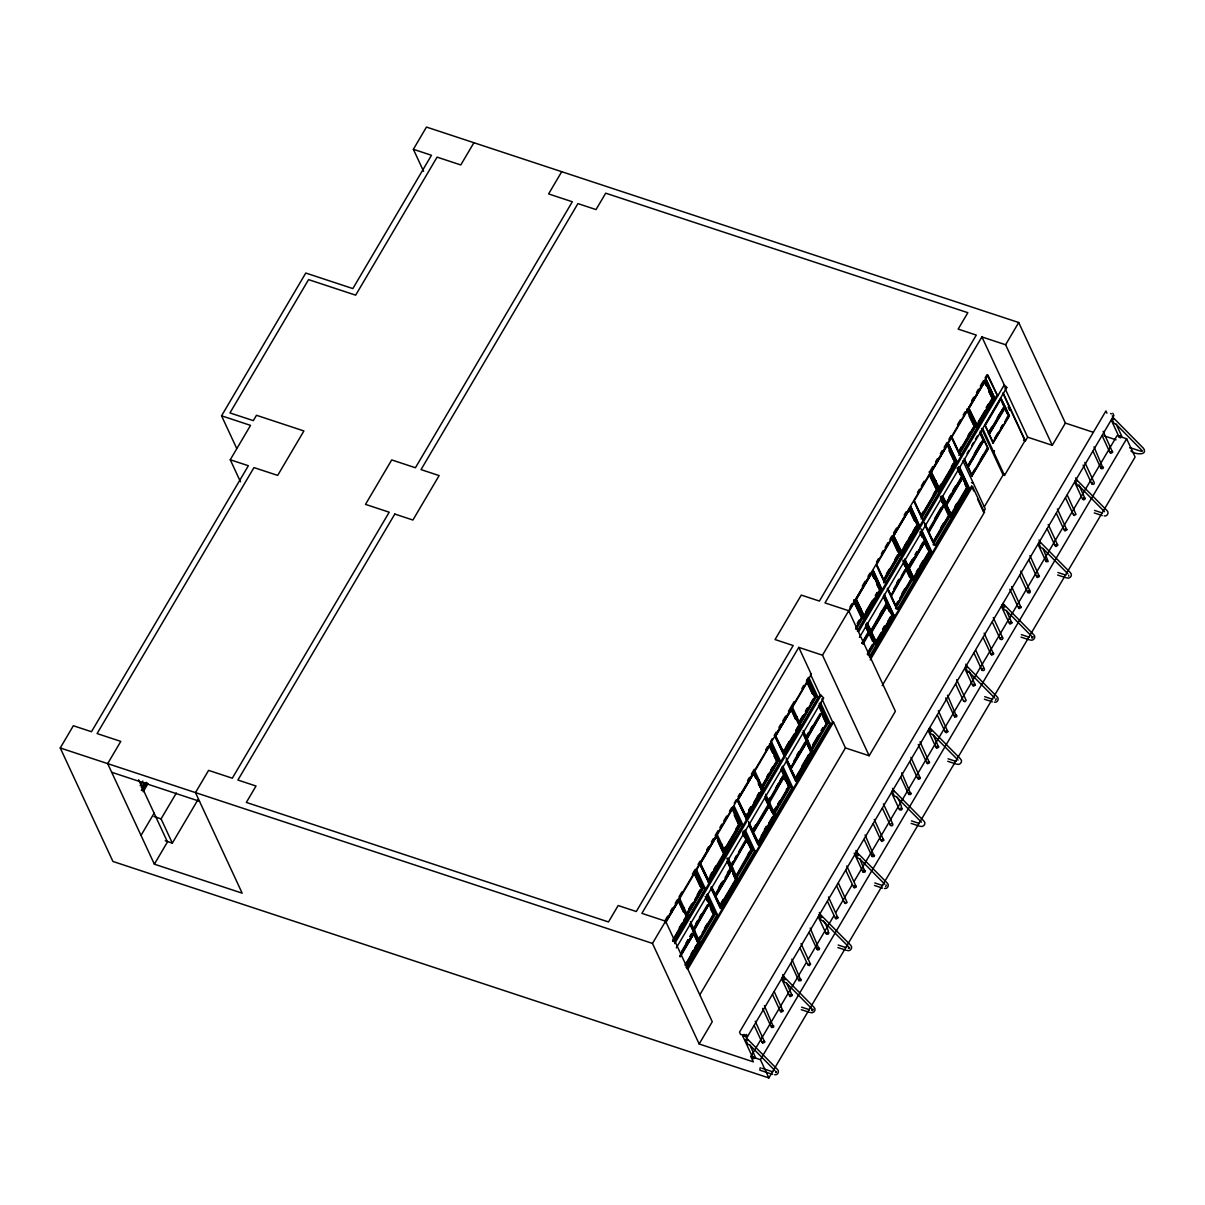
<?xml version="1.0" encoding="UTF-8"?>
<svg xmlns="http://www.w3.org/2000/svg" width="1205" height="1205" viewBox="0 0 1205 1205"><rect width="100%" height="100%" fill="white"/><g stroke="black" fill="none" stroke-linecap="round" stroke-linejoin="round"><path stroke-width="1.5" d="M807.922 964.422L809.233 965.642L810.543 964.286L801.009 943.59M826.223 933.378C831.947 938.243 825.455 921.735 823.271 921.057M899.472 809.188C905.196 814.068 898.704 797.559 896.52 796.866M963.563 700.527L964.889 701.762L966.184 700.406L956.665 679.71M1055.128 545.308L1056.092 546.558L1057.749 545.187L1048.214 524.476M1068.684 576.111L1068.73 575.312M683.145 908.6L683.356 907.516M683.325 908.66L683.973 907.561L683.461 908.675M683.973 907.561L683.913 908.389M695.059 931.465L694.231 932.504L694.743 931.39M694.411 932.565L694.442 931.405M694.562 932.58L694.878 931.405M720.741 844.871L721.554 843.831L721.057 844.946M720.921 844.931L721.554 843.831M720.952 843.771L721.509 844.645M731.827 868.142L732.655 867.736L732.007 868.82M732.007 868.202L732.158 868.835M758.322 781.126L758.969 780.027M758.969 780.659L759.15 780.087M770.04 805.091L770.07 803.931M795.918 717.397L796.249 716.222L796.746 716.975M796.098 717.457L796.43 716.282M796.249 717.472L796.565 716.297M807.23 740.201L807.516 741.421L807.666 740.201M807.199 741.346L807.516 740.186M859.918 609.263L860.566 608.163L860.069 609.278M860.069 608.028L860.506 608.977M871.019 633.152L871.336 631.992M871.667 632.068L871.441 633.152L871.486 632.007M897.514 545.519L897.65 544.283L897.77 545.458M898.102 545.247L897.333 544.841M908.615 569.423L908.751 568.188L908.932 569.498M909.037 569.423L909.067 568.263L914.023 578.731L929.944 551.724L925.214 541.542L908.434 568.745M934.929 481.096L935.426 481.864L935.577 480.629M946.076 504.805L962.81 477.798L967.54 487.98L951.604 514.987L946.241 504.534L946.196 505.678M946.347 505.693L946.663 504.534M973.173 416.885C973.098 420.138 972.089 415.71 973.354 417.578M993.779 451.137L994.426 450.67L993.779 451.755M994.02 451.694L994.246 450.61M745.308 1035.622L743.093 1036.481L743.636 1034.477M762.268 1041.738L762.78 1043.214L764.723 1042.205L755.234 1021.207M844.66 902.033L845.518 903.569L847.13 902.5L838.424 883.205M917.909 777.858L918.752 779.394L920.379 778.325L910.89 757.327M945.383 731.284L946.226 732.821L947.838 731.751L938.349 710.754M991.158 653.667L991.685 655.143L993.613 654.149L984.124 633.137M1036.933 576.05L1037.46 577.541L1039.403 576.532L1029.914 555.535M1073.565 513.963L1074.077 515.439L1076.02 514.445L1067.314 495.135M1082.723 498.448L1083.566 499.985L1085.178 498.915L1078.852 484.726M236.587 448.185L221.554 415.815L305.769 273.038L352.854 288.582L431.48 155.279L413.375 149.3L426.48 127.067L1018.707 322.518L1065.386 423.076L1093.357 432.309M854.134 881.427L1117.095 435.623L1126.645 438.771L1135.11 457.026L768.88 1077.933L112.924 861.454L60.25 747.974L73.354 725.741L91.475 731.721L248.366 465.733L230.26 459.753L250.535 425.38L221.554 415.815M473.911 142.717L460.792 164.949L437.084 157.132L355.671 295.165L308.57 279.62L229.944 412.923L253.321 420.635L256.469 415.288L303.901 430.953L277.677 475.403L253.969 467.585L97.078 733.574L120.786 741.391L107.682 763.624L154.361 864.181L242.16 893.161L195.481 792.604L208.601 770.372L232.309 778.204L389.2 512.2L365.492 504.383L391.715 459.918L415.424 467.751L572.315 201.762L548.606 193.93L561.711 171.697M140.157 785.72L142.913 781.051M141.316 787.543L144.118 782.783M141.331 790.36L146.091 782.301M142.265 790.661L147.025 782.602M143.214 791.7L147.989 783.596M141 835.427L154.119 813.194M198.132 799.397L172.33 843.123L161.078 818.873L176.367 792.965M154.361 864.181L167.465 841.949L138.62 779.801M1065.386 423.076L1052.281 445.308L1005.603 344.75L981.894 336.918L825.003 602.922L848.712 610.739L895.39 711.296L869.167 755.761L822.488 655.204L798.779 647.371L641.888 913.36L665.597 921.192L712.276 1021.75L699.156 1043.982L753.351 1061.861L750.866 1056.514L806.326 962.494M664.768 920.951L667.63 916.116M670.492 911.281L672.39 908.043M675.237 903.208L677.15 899.984M679.048 896.761L681.91 891.911M692.378 874.167L695.225 869.332M698.087 864.482L699.985 861.259M706.657 849.962L708.555 846.738M711.402 841.903L713.315 838.665M715.213 835.442L718.075 830.607M719.972 827.368L721.87 824.145M723.783 820.921L726.63 816.086M729.492 811.236L731.39 808.013M734.252 803.178L736.15 799.939M738.062 796.716L739.96 793.492M747.567 780.584L749.48 777.361M751.378 774.122L754.24 769.287M765.657 749.932L767.555 746.693M770.417 741.858L772.315 738.635M774.228 735.412L776.125 732.173M778.972 727.338L780.885 724.115M782.783 720.876L785.645 716.041M788.492 711.206L794.2 701.521M801.822 688.612L803.72 685.389M806.582 680.539L808.48 677.315M849.932 607.049L851.83 603.81M862.298 586.067L865.16 581.232M868.007 576.382L869.92 573.158M876.577 561.861L878.49 558.638M881.337 553.803L883.235 550.564M885.148 547.341L887.995 542.506M889.908 539.283L891.805 536.044M893.703 532.821L896.565 527.986M904.172 515.077L906.085 511.854M917.502 492.483L919.4 489.26M921.313 486.037L924.16 481.187M929.868 471.517L932.73 466.666M935.592 461.831L937.49 458.608M940.337 453.758L942.25 450.534M944.148 447.311L947.01 442.461M948.907 439.238L950.805 436.014M957.478 424.717L960.325 419.882M963.187 415.032L965.085 411.809M971.742 400.512L973.655 397.288M976.502 392.453L978.415 389.215M980.313 385.992L983.175 381.157M985.072 377.933L986.97 374.695L997.62 395.918L987.904 375.011L822.488 655.204M699.156 1043.982L652.477 943.425L811.311 674.393L798.779 647.371M1005.603 344.75L1018.707 322.518M665.461 922.051L679.048 899.969L665.928 922.202M716.177 836.074L700.241 863.081L708.796 880.674L724.732 853.667L716.177 836.074L724.732 853.667M737.837 799.352L754.24 772.495L762.328 789.923L746.392 816.93L737.837 799.352L746.392 816.93M775.433 735.607L791.836 708.751L799.924 726.193L783.988 753.2L775.433 735.607L783.988 753.2M871.848 572.149L880.403 589.727L864.482 616.734L855.927 599.156L870.914 573.731M893.508 535.412L909.911 508.555L917.999 525.998L902.078 553.005L893.508 535.412L902.078 553.005M931.104 471.682L947.507 444.826L955.595 462.253L939.674 489.26L931.104 471.682L939.674 489.26M968.7 407.938L985.103 381.081L993.191 398.524L977.255 425.531L968.7 407.938L977.255 425.531M665.356 922.834L734.191 806.145L742.943 825.018L708.856 882.798L699.638 863.774L708.856 882.798M737.701 800.195L771.772 742.401L780.539 761.274L746.452 819.069L737.234 800.03L746.452 819.069M784.048 755.324L775.282 736.451L809.368 678.671L818.135 697.544L784.048 755.324L775.553 737.867M848.576 612.2L873.188 570.477L881.488 589.2L864.075 618.722L862.675 618.255L854.24 600.105M910.784 506.733L876.698 564.527L885.464 583.401L919.551 525.606L910.784 506.733L919.084 525.455L901.671 554.978L900.271 554.511L892.242 537.219M951.89 437.054L960.656 455.927L994.728 398.132L985.976 379.259L914.294 500.783L923.06 519.656L957.147 461.877L947.913 442.838M700.707 863.232L716.644 836.225M738.304 799.502L754.24 772.495M775.9 735.758L791.836 708.751M864.482 616.734L856.394 599.307L872.315 572.3M893.974 535.562L909.911 508.555M931.57 471.833L947.507 444.826M969.166 408.088L985.103 381.081M688.823 908.856L691.64 904.096M697.258 894.562L700.075 889.802M723.618 849.887L725.485 846.708M735.788 829.236L738.605 824.476L734.191 814.972M766.832 776.623L768.7 773.444M770.582 770.266L772.45 767.088M799.743 720.831L802.545 716.071M805.362 711.296L807.23 708.118M857.192 623.422L859.06 620.244M886.353 573.987L889.17 569.227M894.788 559.692L897.589 554.918M921.132 515.017L923.015 511.839M933.318 494.366L935.185 491.188M959.662 449.691L961.545 446.513M968.097 435.397L969.98 432.218M686.489 913.782L693.041 902.666M694.924 899.487L701.476 888.371L694.863 874.107M723.136 851.634L739.072 824.627L734.658 815.122M762.614 784.726L776.668 760.897L774.453 756.138M799.261 722.578L803.946 714.625M805.829 711.447L807.696 708.269M810.513 703.509L813.33 698.749M857.659 623.572L859.527 620.409M884.937 577.316L899.005 553.487L892.378 539.222M921.599 515.168L936.601 489.757L929.974 475.493M960.129 449.842L974.182 426.013L966.832 410.167M686.007 915.529L701.943 888.522L694.592 872.676M723.602 851.784L739.539 824.777L732.188 808.932M761.199 788.055L777.135 761.048L769.769 745.202M798.795 724.31L814.731 697.303L807.365 681.458M856.243 626.916L861.876 617.382L853.773 599.939M892.107 537.792L899.472 553.637L883.536 580.644L876.909 566.38M937.053 489.908L921.132 516.915L937.053 489.908L929.703 474.062M974.649 426.163L958.728 453.17L974.649 426.163L967.299 410.318M679.183 928.061L681.985 923.286M683.868 920.108L685.735 916.93M686.473 915.679L702.41 888.672L694.321 871.245M710.212 875.448L712.095 872.269M713.963 869.091L715.83 865.913M724.069 851.95L740.006 824.928L731.917 807.501M748.742 810.122L750.625 806.943M757.177 795.812L759.06 792.634M769.513 743.771L777.602 761.199L761.665 788.206L758.352 781.066M784.47 749.555L782.587 752.733L794.306 733.83M786.338 746.377L789.154 741.617M795.707 730.486L797.59 727.308M799.261 724.476L815.198 697.454L807.094 680.027M855.776 628.649L861.876 617.382M865.898 611.507L872.45 600.391M875.267 595.616L877.135 592.438M904.428 546.181L907.229 541.422M909.112 538.243L910.98 535.065M912.863 531.887L915.664 527.112M939.207 487.212L941.075 484.033M951.393 466.561L953.26 463.383M986.172 407.591L988.04 404.413M673.083 939.328L686.202 917.095M708.811 878.776L723.798 853.351M745.458 816.629L747.341 813.45M749.209 810.272L751.092 807.094M753.893 802.334L759.527 792.8M796.174 730.652L798.523 725.726M863.548 616.433L873.851 598.96M875.734 595.782L877.601 592.604M939.674 487.362L954.661 461.952L949.51 450.851M978.204 422.036L984.756 410.92M986.639 407.742L992.257 398.207L988.582 390.284M695.451 870.838L703.494 888.13L686.82 916.403L688.221 916.869L674.469 940.171M733.047 807.094L741.075 824.401L708.389 882.647M856.077 629.432L863.413 616.99M883.596 582.783L901.009 553.261M921.192 519.039L938.605 489.516M958.788 455.309L976.201 425.787M672.616 941.075L686.669 917.246L678.581 899.819M708.796 880.674L724.265 853.502M745.925 816.779L761.861 789.772L753.773 772.345M783.521 753.05L799.457 726.028L791.369 708.6M864.015 616.583L879.936 589.576L872.586 573.731M901.611 552.839L917.532 525.832L909.444 508.405M939.207 489.11L955.128 462.102L947.04 444.675M976.788 425.38L992.724 398.358L984.636 380.931M673.083 941.226L687.136 917.397L678.777 899.096M745.985 818.918L763.398 789.396L754.646 770.507M783.581 755.174L800.994 725.651L792.242 706.778M929.432 472.631L937.867 490.781L939.267 491.248L956.68 461.726L948.636 444.419M967.028 408.887L975.463 427.037L976.848 427.504L994.276 397.981M674.107 941.723L705.347 888.748L696.595 869.874M857.342 631.089L881.955 589.35L873.188 570.477M674.484 941.873L820.093 694.999L810.393 674.092L811.311 674.393M857.734 631.179L996.686 395.617M674.695 943.605L821.132 695.345L820.093 694.999M858.758 631.54L1004.247 384.892L981.894 336.918M966.997 453.622L968.88 450.414M971.712 445.624L973.595 442.416M975.493 439.223L977.376 436.029M676.306 947.898L823.678 698.026L821.132 695.345M859.421 637.445L1006.793 387.573L1004.247 384.892M989.124 433.921L984.801 425.32L1000.843 398.132L1009.489 415.921L992.995 442.958L989.049 434.478L1005.166 406.733L1000.843 398.132M993.462 443.109L985.268 425.47L1001.31 398.283M695.707 923.693L697.59 920.515M699.457 917.336L701.34 914.158M768.082 800.979L769.965 797.8M775.583 788.266L778.4 783.506M780.268 780.328L782.15 777.15M806.612 735.653L808.495 732.474M810.363 729.296L812.245 726.118M896.987 582.452L898.855 579.274M934.568 518.722L941.135 507.591M694.306 927.022L707.425 904.774M730.953 864.874L732.836 861.696M734.704 858.517L736.586 855.339M738.454 852.161L745.955 839.448L742.807 832.67M768.549 801.129L783.084 775.568M807.079 735.803L820.198 713.571M861.726 643.169L868.293 632.053L865.928 626.962M893.703 588.959L899.322 579.439M901.189 576.261L904.94 569.905M928.483 529.989L943.47 504.579L940.322 497.786M693.839 928.769L709.293 903.494L693.237 931.073M731.42 865.024L746.889 839.764L730.953 866.772M769.016 801.295L784.485 776.02L768.082 802.876M806.612 737.55L822.081 712.291L806.943 738.273M862.193 643.319L868.76 632.203L865.597 625.41M887.739 588.838L890.887 595.632L906.341 568.459L903.193 561.681M924.536 523.407L928.483 531.887L943.937 504.729L940.789 497.936M974.333 453.667L980.93 442.461M686.067 942.882L687.935 939.704M689.802 936.526L691.685 933.348M718.963 887.091L721.78 882.316M727.398 872.797L730.682 868.172L725.064 877.707M753.758 828.121L755.625 824.943M796.972 754.842L798.84 751.679M862.66 643.47L868.76 632.203M880.268 613.616L882.15 610.453M907.561 567.359L912.245 559.421M915.047 554.646L916.93 551.468M933.544 542.792L928.814 532.61L944.283 505.452L949.465 515.785L933.077 542.642L928.347 532.459L943.937 504.729M948.892 497.273L950.775 494.095M952.643 490.917L955.46 486.157M969.061 463.383L983.205 439.388L980.057 432.61M681.834 950.986L688.401 939.855M690.269 936.677L692.152 933.498M693.703 931.224L709.158 904.066M714.746 895.179L723.181 880.885M731.284 867.495L746.754 840.322M752.342 831.45L768.278 804.443L765.913 799.352M768.88 803.75L784.35 776.592M793.688 761.364L804.925 742.295M806.476 740.021L821.946 712.848M862.991 644.193L869.558 633.077L874.288 643.259L867.721 654.375M871.366 629.658L885.886 604.097M908.028 567.51L913.646 557.99M915.514 554.812L917.397 551.634M920.198 546.859L923.015 542.099M946.558 502.184L961.545 476.773L957.614 468.293M983.672 439.554L967.63 466.742L983.672 439.554L980.524 432.761M680.433 954.315L694.02 932.218L679.966 956.047M715.213 895.345L731.616 868.489L715.68 895.496L711.281 886.85M752.809 831.601L769.212 804.744L753.276 831.751L748.877 823.12M790.405 767.871L806.808 741.015L790.872 768.022L786.473 759.376M883.355 596.068L887.287 604.549L870.899 631.405L886.82 604.398L883.672 597.605M920.951 532.324L924.883 540.819L908.495 567.676L924.416 540.668L920.484 532.173M958.261 467.676L962.479 477.075L946.076 503.931L962.012 476.924L958.08 468.444M988.823 431.917L991.655 427.112M997.318 417.517L1004.307 406.447L988.266 433.634M967.946 467.42L983.988 440.232L967.946 467.42L971.893 475.9L988.386 448.863L980.207 431.224M679.831 956.619L694.351 932.941L699.081 943.123L685.961 965.371M715.544 896.068L731.947 869.212L736.677 879.394L720.741 906.401L715.544 896.068L720.741 906.401M754.089 830.742L769.543 805.467L774.273 815.649L758.337 842.657L753.938 834.026M790.736 768.594L807.139 741.738L811.869 751.92L795.933 778.927L790.736 768.594L795.933 778.927M872.164 630.546L887.618 605.271L892.348 615.454L876.427 642.461L872.013 633.83M680.298 956.77L694.351 932.941M716.011 896.219L731.947 869.212M758.337 842.657L753.607 832.474L769.543 805.467M791.203 768.745L807.139 741.738M876.427 642.461L871.697 632.279L887.618 605.271M914.023 578.731L909.293 568.549L925.214 541.542M946.889 504.805L962.81 477.798M988.733 433.785L1004.774 406.597M971.893 473.987L974.725 469.197M980.388 459.602L983.22 454.797M704.518 928.242L707.335 923.467M747.733 854.963L749.615 851.784M774.092 810.302L775.96 807.124M777.827 803.946L779.71 800.768M786.263 789.637L788.612 786.624L774.559 810.453M812.622 744.976L818.24 735.442M821.057 730.667L822.925 727.489M902.048 593.357L904.85 588.597M940.578 528.031L943.379 523.271M971.426 475.749L986.985 448.411M698.433 939.508L700.301 936.33M702.169 933.152L713.42 914.098L710.272 907.305M736.014 875.779L750.549 850.203M813.089 745.127L819.641 733.996M821.524 730.832L823.392 727.654M868.669 650.896L872.405 644.539M895.948 604.639L897.83 601.461M899.698 598.283L910.95 579.213L907.004 570.733M933.544 540.894L948.531 515.484L943.816 505.302M971.893 475.9L987.919 448.712L983.988 440.232M697.951 941.256L713.887 914.249L705.678 896.55M736.481 875.93L751.483 850.504L743.274 832.821M774.077 812.185L789.079 786.775L780.87 769.076M811.673 748.456L826.675 723.03L818.451 705.347M867.254 654.225L873.821 643.109M895.948 606.537L911.402 579.364L906.687 569.182L891.218 596.355L895.948 606.537L911.402 579.364M933.077 542.642L948.998 515.635M994.893 437.852L997.725 433.047M1000.542 428.257L1002.44 425.049M691.128 953.788L692.995 950.609M694.863 947.431L698.147 942.822L685.027 965.054M698.418 941.406L714.354 914.399L709.625 904.217M721.223 902.756L723.09 899.578M747.221 840.488L751.95 850.67L735.547 877.511M764.437 829.492L766.305 826.314M774.544 812.351L789.546 786.925L784.817 776.743M802.033 765.747L808.585 754.631M811.206 750.203L827.142 723.196L822.413 713.014M882.512 629.296L884.395 626.118M916.372 571.908L918.24 568.73M920.108 565.552L922.925 560.792M954.902 506.582L956.77 503.404M992.528 442.792L1002.906 425.214M1004.789 422.006L1008.088 415.454M719.807 906.085L735.743 879.078L733.378 873.987M761.153 835.999L766.772 826.464M768.654 823.286L772.405 816.93M795.933 777.029L810.935 751.604L806.989 743.124M875.493 642.16L881.111 632.625M882.979 629.447L884.862 626.269M887.678 621.509L890.48 616.734M914.023 576.833L929.01 551.408L925.078 542.928M951.619 513.089L966.606 487.679L965.039 484.274M992.995 442.958L1009.022 415.77L1005.482 407.411L989.049 434.478M698.764 942.129L715.424 913.872L706.461 894.547M745.172 829.823L754.887 850.745L720.801 908.525L737.746 878.852L736.345 878.4L753.02 850.128L744.057 830.817M868.022 655.159L875.357 642.732M912.953 578.987L895.541 608.51L897.409 609.128L931.495 551.333L921.027 528.814M940.472 496.4L949.811 516.508L933.137 544.781L935.005 545.383L969.076 487.603L959.376 466.681M685.494 965.22L698.614 942.973L690.405 925.274M720.274 906.25L736.21 879.243L728.001 861.545M757.87 842.506L773.806 815.499L765.597 797.8M795.466 778.776L811.402 751.769L802.394 732.369M875.96 642.31L891.881 615.303L887.166 605.121M913.556 578.581L929.477 551.559L924.747 541.376M951.604 514.987L967.073 487.829L962.343 477.647M686.413 965.898L700.15 942.596L690.45 921.674M782.768 766.094L792.483 787.001L758.397 844.795L775.342 815.122L765.642 794.2M820.364 702.349L830.079 723.271L795.993 781.051L812.938 751.378L803.223 730.456M865.657 624.672L874.619 643.982L876.02 644.449L893.432 614.927L884.47 595.616M902.876 560.129L912.215 580.238L913.616 580.705L931.028 551.182L921.313 530.26M949.811 516.508L951.197 516.975L968.609 487.453L958.909 466.531M686.052 967.449L717.291 914.475L707.591 893.553M869.272 656.815L893.899 615.077L884.184 594.155M686.971 968.76L832.58 721.9L821.87 698.825M870.266 657.99L971.576 486.233L972.51 486.534L984.455 512.261L882.18 685.645M687.904 969.061L833.514 722.202L832.58 721.9M870.251 659.918L972.51 486.534M984.334 506.793L1003.855 473.701M981.518 428.423L1003.117 474.951L1004.518 475.418L1024.958 440.759L1003.358 394.216M984.455 512.261L983.521 511.959L985.283 508.977L962.885 460.732M1023.557 440.292L1025.425 440.91L1027.639 437.174L1005 388.402M699.969 994.577L845.443 747.928L833.514 722.202M1106.943 413.195L1105.919 410.98L739.524 1032.158L740.548 1034.387L747.462 1036.662L1113.872 415.484L1112.833 413.255M808.239 959.255L834.056 915.484M835.969 912.23L852.221 884.681M768.88 1077.933L760.415 1059.662L1126.645 438.771M760.219 1067.66L759.843 1070.161L772.646 1074.378M813.179 1009.278L812.321 1010.739L811.914 1008.962M885.57 886.564L886.428 885.103M995.435 700.286L996.294 698.825M1032.911 636.737L1032.052 638.198L1031.947 636.933M1110.392 451.604L1110.709 453.351L1112.637 452.357L1103.147 431.345M1064.618 529.221L1064.919 530.968L1066.862 529.959L1057.372 508.962M1018.827 606.838L1019.144 608.585L1021.087 607.576L1011.598 586.579M1009.685 622.352L1009.986 624.1L1011.929 623.106L1006.386 610.604M973.053 684.44L973.369 686.187L975.312 685.193L968.971 670.989M936.436 746.543L936.752 748.29L938.68 747.281L933.137 734.779M927.278 762.057L927.594 763.804L929.522 762.795L920.033 741.798M881.503 839.674L881.804 841.421L883.747 840.412L874.258 819.415M854.029 886.232L854.345 887.98L856.288 886.985L846.799 865.973M835.713 917.276L836.029 919.023L837.972 918.029L828.483 897.017M789.938 994.893L790.254 996.64L792.197 995.646L786.654 983.144M780.78 1010.423L781.096 1012.17L783.039 1011.161L774.333 991.866M753.321 1056.981L753.637 1058.728L755.565 1057.734L750.022 1045.232M1101.506 466.907L1101.265 468.745L1103.147 468.444L1094.004 446.874M1092.348 482.422C1089.983 484.335 1094.833 485.419 1094.321 482.813L1084.846 462.389M1046.573 560.039L1046.121 561.681L1048.214 561.575L1043.018 548.516M1028.257 591.083C1025.892 592.996 1030.742 594.08 1030.23 591.459L1020.755 571.05M1000.798 637.656C998.433 639.569 1003.268 640.653 1002.756 638.032L993.282 617.623M955.008 715.273L954.782 717.096L956.665 716.794L947.507 695.225M909.233 792.875L908.781 794.517L910.89 794.411L901.732 772.842M872.616 854.963L872.164 856.604L874.258 856.499L865.1 834.929M863.458 870.492L863.217 872.33L865.1 872.028L859.903 858.969M817.683 948.109L817.442 949.932L819.325 949.63L810.167 928.076M799.367 979.153L798.915 980.78L801.009 980.689L791.866 959.12M771.893 1025.711L771.667 1027.549L773.55 1027.247L764.392 1005.678M1032.7 637.038L1031.902 637.415M1120.138 435.698L1119.219 437.234L1120.53 437.882L1121.78 436.24L1116.252 424.326M982.798 668.534C979.801 670.116 984.816 672.044 984.455 669.076L975.764 650.369M891.248 823.753C888.236 825.335 893.266 827.278 892.89 824.295L883.416 803.886M812.622 1009.805L811.598 1010.016M775.538 1072.043C777.496 1070.371 775.418 1073.866 775.749 1072.043M1101.822 466.742L1103.479 467.284M1056.047 544.359L1057.689 544.901M1028.573 590.917L1030.23 591.459M1010.272 621.961L1011.914 622.503M937.023 746.151L938.665 746.693M918.707 777.195L920.364 777.737M872.932 854.797L874.574 855.354M827.157 932.414L828.799 932.956M799.683 978.987L801.34 979.529M781.367 1010.031L783.024 1010.573M848.23 947.928C850.79 946.302 848.847 949.841 848.832 947.386M1083.852 497.695L1085.163 498.328M1038.077 575.297L1039.388 575.945M992.302 652.914L993.598 653.547M946.528 730.531L947.823 731.164M900.738 808.148L902.048 808.781M854.963 885.75L856.273 886.398M809.188 963.367L810.483 964M763.413 1040.984L764.708 1041.617M1104.247 515.921C1107.259 516.719 1109.459 512.471 1106.958 510.513L1076.08 479.213L1075.206 480.675L1077.481 485.555L1079.288 486.157L1104.518 511.718M994.381 702.199C997.379 702.997 999.593 698.734 997.092 696.791L966.199 665.491M884.515 888.462C887.513 889.26 889.727 885.012 887.226 883.054L856.333 851.754M774.649 1074.74C777.647 1075.538 779.861 1071.275 777.361 1069.332L746.467 1038.032M1066.666 577.888C1069.889 579.394 1073.203 574.996 1070.341 572.601L1039.448 541.301M1030.049 639.976C1033.257 641.482 1036.586 637.083 1033.709 634.704L1002.831 603.404M956.8 764.166C960.024 765.657 963.337 761.259 960.475 758.879L929.582 727.579M920.183 826.253C923.391 827.745 926.72 823.361 923.843 820.966L892.965 789.667L892.092 791.128L894.366 796.008L896.174 796.61L921.403 822.172M846.934 950.429C850.143 951.935 853.471 947.537 850.594 945.142L819.716 913.842L818.858 915.303L821.117 920.198L822.925 920.786L848.169 946.362M810.317 1012.516C813.526 1014.023 816.854 1009.624 813.977 1007.244L783.084 975.945L782.226 977.391L784.5 982.286L786.308 982.873L811.537 1008.449M1110.558 413.466L1111.387 413.872M1111.673 451.107L1112.637 451.755M1065.898 528.724L1066.847 529.372M1020.108 606.326L1021.072 606.989M1001.807 637.37L1002.756 638.032M974.333 683.943L975.297 684.606M956.017 714.987L956.981 715.65M928.558 761.56L929.522 762.208M910.242 792.604L911.206 793.252M882.783 839.177L883.732 839.825M864.467 870.221L865.431 870.869M836.993 916.779L837.957 917.442M818.692 947.823L819.641 948.486M791.218 994.396L792.182 995.044M772.902 1025.44L773.866 1026.103M970.04 417.141L969.543 416.373M935.758 480.69L935.758 481.307M946.347 504.458L946.663 505.151M1004.217 386.715L1006.793 387.573M992.257 398.207L988.853 391.715M1103.855 435.773L1116.086 439.81M1129.597 447.808C1132.715 447.899 1146.542 454.27 1141.15 449.631L1115.905 424.07L1114.098 423.467L1111.838 418.587M1004.232 407.004L1007.772 413.918M1130.877 450.836C1133.303 454.195 1148.305 456.228 1143.59 448.426L1112.697 417.126M1027.639 437.174L1052.281 445.308M974.182 426.013L969.302 416.358M954.661 461.952L949.043 450.7M1094.562 510.408L1102.439 513.014M1094.245 512.923L1102.259 515.574M971.471 482.633L973.339 483.25M929.1 471.908L930.501 472.36L939.267 491.248M967.223 486.986L969.076 487.603M936.601 489.757L929.507 475.327M917.683 524.988L919.551 525.606M916.598 525.531L900.677 552.538M1057.93 572.495L1065.822 575.101M1057.629 575.026L1065.627 577.662M929.627 550.73L931.495 551.333M899.472 553.637L884.003 580.81L876.653 564.949M906.341 568.459L890.751 596.189L895.481 606.371M1021.313 634.598L1029.19 637.189M880.087 588.733L881.955 589.35M1021.012 637.114L1029.01 639.75M892.031 614.46L893.899 615.077M868.293 632.053L865.461 626.811M984.696 696.686L992.574 699.292M984.38 699.201L992.378 701.837M814.866 696.46L818.135 697.544M948.064 758.773L955.957 761.379M947.763 761.289L955.761 763.925M826.811 722.187L830.079 723.271M800.994 725.651L799.593 725.184L816.267 696.927L808.239 679.62M845.443 747.928L869.167 755.761M812.938 751.378L811.537 750.926L828.212 722.654L819.249 703.343M780.539 761.274L777.27 760.204L775.086 755.475M776.668 760.897L773.987 755.987M911.447 820.861L919.325 823.467M911.131 823.377L919.144 826.028M789.215 785.931L792.483 787.001M763.398 789.396L761.997 788.929L778.671 760.656L770.643 743.365M770.191 804.82L769.423 805.03M775.342 815.122L773.941 814.655L790.616 786.398L781.653 767.073M741.075 824.401L742.943 825.018M874.815 882.949L882.708 885.554M874.514 885.464L882.512 888.115M751.619 849.661L754.887 850.745M703.494 888.13L705.347 888.748M838.198 945.036L846.076 947.642M837.897 947.567L845.895 950.203M714.038 913.405L717.291 914.475M60.25 747.974L652.477 943.425M111.704 772.285L199.503 801.265M801.581 1007.139L809.459 1009.73M801.265 1009.654L809.263 1012.29M153.984 816.538L161.078 818.873M165.236 840.789L172.33 843.123M750.866 1056.514L760.415 1059.662M761.801 1068.187L772.842 1071.832M744.66 1034.432L747.657 1040.126M1067.901 573.821L1042.671 548.245L1040.864 547.657L1038.59 542.762M1031.284 635.909L1006.039 610.332L1004.232 609.745L1001.973 604.85M994.652 697.996L969.423 672.42L967.615 671.833L965.341 666.952M958.035 760.084L932.791 734.523L930.983 733.92L928.724 729.04M884.786 884.259L859.557 858.698L857.749 858.096L855.475 853.215M774.92 1070.537L749.676 1044.961L747.868 1044.374L745.609 1039.493M1112.305 415.83L1113.887 419.235M1111.326 420.229L1119.219 437.234M1102.168 435.758L1110.076 452.764M1093.01 451.273L1100.918 468.278M1083.069 465.1L1091.76 483.808M1075.688 477.918L1077.27 481.322M1074.709 482.316L1082.602 499.337M1065.551 497.846L1073.444 514.851M1003.057 392.71L1025.425 440.91M1008.133 407.049L1009.685 410.378M1056.393 513.36L1064.286 530.381M1001.942 401.37L1004.307 406.447M1002.138 402.636L1007.35 413.857M985.976 379.259L994.728 398.132M986.368 385.525L983.702 380.629L985.901 385.374M1047.235 528.89L1055.128 545.895M1039.056 540.006L1040.638 543.41M1038.077 544.404L1045.985 561.425M982.918 428.89L1004.518 475.418M980.298 433.966L983.265 440.382M968.097 408.631L976.848 427.504M1028.934 559.933L1036.827 576.939M1019.776 575.448L1027.669 592.468M964.166 458.412L972.36 476.05M964.482 459.949L967.63 466.742M951.091 435.894L959.195 453.336M951.363 437.325L958.728 453.17M971.576 486.233L973.821 491.053M977.556 499.096L983.521 511.959M957.147 468.127L960.295 474.921M1009.82 589.275L1018.511 607.983M1003.238 603.795L1004.804 607.2M1001.46 606.507L1009.353 623.512M942.611 495.601L946.543 504.082M942.928 497.153L946.076 503.931M946.422 504.654L951.137 514.836M941.497 496.053L951.197 516.975M940.653 499.337L942.22 502.726M992.302 622.021L1000.195 639.027M983.144 637.55L991.037 654.556M924.536 522.865L935.005 545.383M914.234 501.22L921.599 517.066M913.767 501.069L921.132 516.915M924.868 524.943L928.016 531.736M909.715 509.836L914.866 520.937M920.018 532.023L922.382 537.114M909.248 509.685L914.399 520.771M920.334 533.559L921.915 536.963M924.612 542.777L927.76 549.555M973.986 653.065L981.894 670.085M965.823 664.181L967.404 667.585M964.843 668.594L972.736 685.6M905.015 559.346L908.962 567.826M904.548 559.18L908.495 567.676M892.905 536.105L901.671 554.978M904.639 561.394L913.616 580.705M903.524 563.217L905.091 566.621M892.649 540.653L897.8 551.754M906.537 570.583L909.685 577.361M955.686 684.109L963.578 701.129M945.729 697.936L954.42 716.644M887.693 588.206L897.409 609.128M887.272 588.688L890.42 595.481M872.119 573.58L874.333 578.325M876.532 583.084L879.469 589.426L876.803 584.515M887.483 606.657L889.847 611.748M871.652 573.414L873.866 578.174M887.799 608.209L889.38 611.598M937.37 715.152L945.262 732.173M929.989 727.971L931.57 731.375M928.212 730.682L936.104 747.687M867.419 623.075L871.366 631.556M866.952 622.925L870.899 631.405M855.309 599.834L864.075 618.722M866.305 623.527L876.02 644.449M854.044 601.37L861.409 617.231L853.577 601.22M869.408 634.463L872.556 641.256M918.27 744.494L926.961 763.217M909.896 761.726L917.803 778.731M900.753 777.24L908.645 794.261M892.574 788.371L894.155 791.775M891.595 792.77L899.487 809.775M882.437 808.299L890.329 825.304M818.918 705.497L822.081 712.291M873.279 823.813L881.171 840.819M806.898 681.307L812.788 693.99M822.262 714.399L826.208 722.88M806.431 681.156L812.321 693.824M822.593 715.936L825.741 722.729M864.121 839.343L872.013 856.348M802.861 732.535L806.808 741.015M790.902 708.45L796.038 719.536M790.826 709.143L795.586 719.385M806.522 742.973L810.799 752.176M855.942 850.459L858.322 855.565M854.179 853.155L862.87 871.878M845.82 870.387L853.712 887.392M786.142 757.84L790.872 768.022M786.278 760.144L795.993 781.051M786.564 761.59L795.526 780.9M836.662 885.901L844.554 902.922M781.322 769.227L784.485 776.02M769.317 745.036L772.992 752.959M783.883 776.442L788.612 786.624M769.573 746.467L772.526 752.809M784.199 777.978L785.78 781.367M827.504 901.43L835.396 918.436M765.401 796.249L767.766 801.34M765.265 796.264L769.212 804.744M819.325 912.547L821.69 917.653M754.044 773.776L756.243 778.52M758.457 783.28L761.394 789.621L758.337 783.898M769.393 806.853L771.757 811.944M753.577 773.61L755.776 778.37M765.446 799.201L767.977 804.654M818.346 916.945L826.238 933.965M809.188 932.474L817.08 949.48M748.546 821.569L753.276 831.751M748.682 823.874L758.397 844.795M748.968 825.335L757.93 844.645M800.03 947.989L807.922 965.009M742.943 831.269L746.889 839.764M746.287 840.171L747.868 843.56M743.124 834.206L744.705 837.596M413.375 149.3L423.588 171.321M790.872 963.518L798.779 980.524M782.708 974.634L785.073 979.74M717.05 834.252L725.802 853.125M728.046 857.93L737.746 878.852M718.572 840.081L721.87 847.19M732.866 870.884L736.345 878.4M726.886 858.306L731.616 868.489M717.909 840.668L723.06 851.769M727.534 861.394L730.682 868.172M717.442 840.518L723.331 853.2M727.067 861.244L730.381 868.383M732.911 873.836L735.607 879.65M781.729 979.047L789.621 996.053M772.571 994.562L780.463 1011.567M711.748 887.016L715.68 895.496M700.979 864.663L708.329 880.524M711.101 887.618L720.801 908.525M711.372 889.064L720.334 908.374M762.614 1008.389L771.305 1027.097M706.145 896.701L709.293 903.494M705.211 896.4L707.576 901.491M694.396 873.941L700.271 886.624M710.589 908.841L712.17 912.245M754.255 1025.606L762.147 1042.626M746.437 1034.447L747.462 1036.662M679.454 897.981L688.221 916.869M742.732 1036.029L752.989 1058.141M690.073 923.738L694.02 932.218M684.003 912.336L677.647 899.502L683.536 912.185M693.417 932.64L698.147 942.822M693.538 933.724L698.011 943.379M230.26 459.753L240.473 481.774M394.803 514.053L237.912 780.042L256.017 786.022L246.347 802.425L608.495 921.946L618.165 905.542L636.285 911.522L793.176 645.534L775.056 639.554L801.28 595.089L819.4 601.069L976.291 335.08L958.171 329.101L967.841 312.697L605.708 193.177L596.023 209.58L577.918 203.6L421.027 469.604L439.132 475.583L412.908 520.033L394.803 514.053"/></g></svg>
